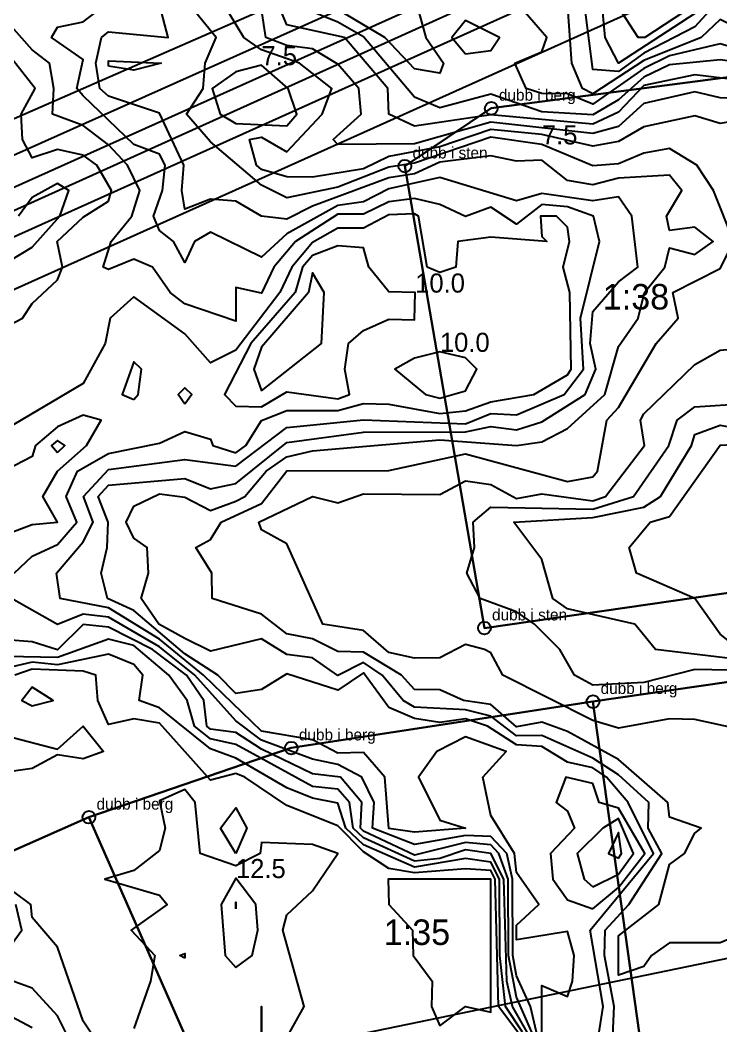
# Model space of a CAD drawing. Header units: metres. Extents: x 304729 to 308942, y 6403920 to 6405836.
# Drawn here: x 305387.1 to 305442, y 6404414.5 to 6404493.4 of the extents above; entities that cross this region are included whole.
import ezdxf

# ---------------------------------------------------------------- set-up
doc = ezdxf.new("R2010")
doc.units = ezdxf.units.M
for name, color, linetype in [('GRANSPUNKTER', 1, 'Continuous'), ('HOJDKURVOR_GRUND', 4, 'Continuous'), ('HOJDKURVOR_STOD', 6, 'Continuous'), ('HOJDKURVOR_TEXT', 2, 'Continuous'), ('TOMTBETECKNINGAR', 3, 'Continuous'), ('TOMTER_1945', 1, 'Continuous')]:
    doc.layers.add(name, color=color, linetype=linetype)

msp = doc.modelspace()

# ---------------------------------------------------------------- linework, layer by layer
at = {"layer": 'GRANSPUNKTER'}
for centre in [(305424.03, 6404486.45, 5.96), (305417.25, 6404481.92, 7.61), (305423.49, 6404445.69, 6.74), (305432.01, 6404439.92, 6.62), (305408.34, 6404436.28, 9.57), (305392.46, 6404430.85, 11.72)]:
    msp.add_circle(centre, 0.5, dxfattribs=at)
at = {"layer": 'HOJDKURVOR_GRUND'}
for points in [[(305150, 6404377.12, 0.5), (305604.11, 6404580, 0.5)], [(305150, 6404374.18, 1), (305608.92, 6404580, 1)], [(305150, 6404371.71, 1.5), (305611.57, 6404580, 1.5)], [(305150, 6404370.1, 2), (305617.14, 6404580, 2)], [(305444, 6404490, 5.5), (305442, 6404490.25, 5.5), (305438, 6404489.87, 5.5), (305436, 6404488.9, 5.5), (305434, 6404487.11, 5.5), (305432, 6404485.94, 5.5), (305428, 6404486.17, 5.5), (305424, 6404487.56, 5.5), (305420, 6404486.48, 5.5), (305418, 6404487.33, 5.5), (305414, 6404492.05, 5.5), (305412, 6404493.22, 5.5), (305408, 6404494.83, 5.5)], [(305442, 6404495.04, 4), (305440, 6404492.84, 4), (305436, 6404490.79, 4), (305434, 6404489.34, 4), (305432, 6404489.49, 4), (305431.42, 6404494, 4)], [(305439.11, 6404494, 3), (305436.09, 6404492, 3), (305435.56, 6404492, 3), (305434, 6404494.38, 3)], [(305432.18, 6404412, 8.5), (305432.81, 6404416, 8.5), (305431.78, 6404422, 8.5), (305436.75, 6404428, 8.5), (305434.77, 6404432, 8.5), (305433.06, 6404434, 8.5), (305432, 6404434.72, 8.5), (305430, 6404435.16, 8.5), (305428, 6404436.41, 8.5), (305426, 6404436.54, 8.5), (305423.74, 6404438, 8.5), (305422, 6404438.56, 8.5), (305420, 6404438.29, 8.5), (305418, 6404438.6, 8.5), (305416, 6404439.47, 8.5), (305414, 6404442.18, 8.5), (305412, 6404440.81, 8.5), (305408, 6404442.09, 8.5), (305406, 6404440.88, 8.5), (305404, 6404440.55, 8.5), (305402.59, 6404442, 8.5), (305400, 6404443.67, 8.5), (305396, 6404447.08, 8.5), (305393.92, 6404448, 8.5), (305393.43, 6404450, 8.5), (305393.9, 6404452, 8.5), (305393.98, 6404454, 8.5), (305393.18, 6404456, 8.5), (305394, 6404456.89, 8.5), (305400, 6404457.42, 8.5), (305402, 6404456.61, 8.5), (305404, 6404457.03, 8.5), (305408, 6404460.24, 8.5), (305414, 6404461.05, 8.5), (305422, 6404461.08, 8.5), (305424, 6404461.51, 8.5), (305426, 6404461.23, 8.5), (305428, 6404461.87, 8.5), (305431.4, 6404464, 8.5), (305432.24, 6404466, 8.5), (305431.78, 6404468, 8.5), (305432, 6404470.53, 8.5), (305434, 6404472.84, 8.5), (305435.52, 6404474, 8.5), (305435.06, 6404478, 8.5), (305434, 6404479.52, 8.5), (305432, 6404479.19, 8.5), (305428, 6404479.78, 8.5), (305426, 6404479.19, 8.5), (305420, 6404481.02, 8.5), (305416, 6404480.14, 8.5), (305414, 6404479.12, 8.5), (305412, 6404478.83, 8.5), (305408, 6404476.61, 8.5), (305406, 6404474.77, 8.5), (305402, 6404476.73, 8.5), (305400.75, 6404476, 8.5), (305400, 6404474.36, 8.5), (305399.1, 6404476, 8.5), (305398, 6404476.88, 8.5), (305397.53, 6404478, 8.5), (305398.24, 6404480, 8.5), (305398.44, 6404482, 8.5), (305398, 6404482.86, 8.5), (305396, 6404483.62, 8.5), (305392, 6404487.43, 8.5), (305391.51, 6404488, 8.5), (305392, 6404490.29, 8.5), (305389.53, 6404492, 8.5), (305390, 6404492.82, 8.5), (305392, 6404493.23, 8.5), (305393, 6404494, 8.5)], [(305433.48, 6404412, 8), (305433.66, 6404416, 8), (305432.91, 6404420, 8), (305432.97, 6404422, 8), (305434.81, 6404424, 8), (305437.42, 6404428, 8), (305436.35, 6404430, 8), (305436.39, 6404432, 8), (305434, 6404434.19, 8), (305432, 6404435.49, 8), (305428, 6404437.26, 8), (305426, 6404437.24, 8), (305424, 6404438.79, 8), (305422, 6404439.27, 8), (305418, 6404439.49, 8), (305417.12, 6404440, 8), (305415.47, 6404442, 8), (305414, 6404442.99, 8), (305412, 6404441.98, 8), (305410, 6404443.35, 8), (305408, 6404443.61, 8), (305406, 6404444.84, 8), (305402, 6404443.88, 8), (305400, 6404444.86, 8), (305397.96, 6404446, 8), (305396.56, 6404448, 8), (305397.15, 6404450, 8), (305397.04, 6404452, 8), (305396, 6404452.74, 8), (305395.38, 6404454, 8), (305396, 6404455.26, 8), (305398, 6404456.23, 8), (305400, 6404455.96, 8), (305402, 6404454.9, 8), (305404, 6404455.64, 8), (305404.7, 6404456, 8), (305406.38, 6404458, 8), (305408, 6404459.12, 8), (305410, 6404459.59, 8), (305420, 6404460.44, 8), (305426, 6404460.02, 8), (305428, 6404460.29, 8), (305430, 6404461.35, 8), (305432.94, 6404464, 8), (305434, 6404467.76, 8), (305435.55, 6404470, 8), (305436.04, 6404472, 8), (305437.65, 6404474, 8), (305438, 6404475.5, 8), (305440, 6404475, 8), (305441.45, 6404476, 8), (305440, 6404477.14, 8), (305438, 6404476.86, 8), (305437.78, 6404478, 8), (305438.98, 6404480, 8), (305438, 6404481.22, 8), (305434, 6404480.97, 8), (305432, 6404480.45, 8), (305430, 6404480.8, 8), (305428, 6404482.38, 8), (305426, 6404482.32, 8), (305424, 6404482.72, 8), (305420, 6404482.23, 8), (305418, 6404481.32, 8), (305416, 6404480.99, 8), (305410, 6404478.79, 8), (305408, 6404477.75, 8), (305406, 6404478, 8), (305404, 6404479.17, 8), (305402, 6404479.33, 8), (305400, 6404478.55, 8), (305399.76, 6404480, 8), (305399.91, 6404482, 8), (305398, 6404486.07, 8), (305394, 6404487.4, 8), (305393.32, 6404488, 8), (305393, 6404490, 8), (305393.44, 6404492, 8), (305394, 6404492.44, 8), (305398.67, 6404492, 8), (305398.17, 6404494, 8)], [(305444, 6404485.6, 7), (305442, 6404485.27, 7), (305440, 6404485.86, 7), (305436, 6404485, 7), (305434, 6404483.86, 7), (305432, 6404483.48, 7), (305428, 6404484.39, 7), (305424, 6404484.78, 7), (305420, 6404483.43, 7), (305416, 6404482.68, 7), (305414, 6404481.7, 7), (305410, 6404481.04, 7), (305408, 6404481.08, 7), (305406, 6404481.65, 7), (305405.61, 6404482, 7), (305405.05, 6404484, 7), (305406, 6404484.18, 7), (305408, 6404483.05, 7), (305410.77, 6404486, 7), (305411.51, 6404488, 7), (305408.98, 6404490, 7), (305406, 6404491.04, 7), (305404.61, 6404492, 7), (305403.41, 6404494, 7)], [(305446, 6404487.1, 6.5), (305442, 6404487.27, 6.5), (305440, 6404487.75, 6.5), (305436, 6404486.82, 6.5), (305434, 6404485.03, 6.5), (305432, 6404484.48, 6.5), (305424, 6404485.36, 6.5), (305418, 6404483.66, 6.5), (305412, 6404483.62, 6.5), (305411.63, 6404484, 6.5), (305413.83, 6404486, 6.5), (305413.64, 6404488, 6.5), (305412, 6404489.91, 6.5), (305410, 6404491.13, 6.5), (305408, 6404491.39, 6.5), (305406.34, 6404492, 6.5), (305406, 6404494.22, 6.5)], [(305446, 6404488.34, 6), (305440, 6404489.09, 6), (305436, 6404488.23, 6), (305434, 6404486.14, 6), (305432, 6404485.21, 6), (305424, 6404485.95, 6), (305418, 6404485.06, 6), (305416, 6404486, 6), (305415.91, 6404488, 6), (305412.52, 6404492, 6), (305408, 6404493, 6), (305407.56, 6404494, 6)], [(305459.45, 6404494, 4.5), (305459.7, 6404492, 4.5), (305458, 6404490.87, 4.5), (305456, 6404491.05, 4.5), (305454, 6404489.37, 4.5), (305452, 6404490.39, 4.5), (305450, 6404489.38, 4.5), (305448.73, 6404490, 4.5), (305446, 6404492.41, 4.5), (305444, 6404492.41, 4.5), (305442, 6404493.43, 4.5), (305440.5, 6404492, 4.5), (305436, 6404490.21, 4.5), (305432, 6404487.6, 4.5), (305431.19, 6404488, 4.5), (305430.34, 6404490, 4.5), (305430.05, 6404494, 4.5)], [(305440, 6404493.89, 3.5), (305434, 6404489.99, 3.5), (305432.96, 6404492, 3.5), (305432.77, 6404494, 3.5)], [(305428, 6404413.55, 9), (305428, 6404417.67, 9), (305430, 6404416.8, 9), (305430.41, 6404418, 9), (305430.53, 6404420, 9), (305430, 6404421.89, 9), (305426, 6404421.23, 9), (305426, 6404422.38, 9), (305427.75, 6404424, 9), (305426, 6404426.53, 9), (305425.86, 6404428, 9), (305424, 6404431, 9), (305423.36, 6404434, 9), (305425.2, 6404436, 9), (305422, 6404437.17, 9), (305419.75, 6404436, 9), (305418.31, 6404434, 9), (305420, 6404430.62, 9), (305422, 6404430, 9), (305418, 6404429.69, 9), (305416, 6404429.96, 9), (305415.67, 6404434, 9), (305414, 6404435.92, 9), (305412, 6404435.88, 9), (305410, 6404436.92, 9), (305406, 6404437.61, 9), (305401.46, 6404442, 9), (305398, 6404444.81, 9), (305394, 6404447.27, 9), (305390.21, 6404448, 9), (305389.93, 6404450, 9), (305392, 6404452.45, 9), (305392.8, 6404454, 9), (305392.05, 6404456, 9), (305394, 6404458.13, 9), (305400, 6404458.92, 9), (305404, 6404458.38, 9), (305408, 6404461.43, 9), (305414, 6404462.03, 9), (305422, 6404461.71, 9), (305424, 6404462.53, 9), (305426, 6404462.42, 9), (305429.75, 6404464, 9), (305431.26, 6404466, 9), (305431.04, 6404470, 9), (305432.52, 6404476, 9), (305432.06, 6404478, 9), (305430, 6404478.73, 9), (305428, 6404478.92, 9), (305426, 6404477.37, 9), (305424, 6404478.71, 9), (305422, 6404477.96, 9), (305420, 6404478.91, 9), (305418, 6404479.39, 9), (305416, 6404479.13, 9), (305414, 6404478.15, 9), (305412, 6404478.16, 9), (305408.67, 6404476, 9), (305406.96, 6404474, 9), (305406, 6404471.96, 9), (305404, 6404472.4, 9), (305404, 6404469.75, 9), (305400, 6404471.12, 9), (305398.84, 6404472, 9), (305397.46, 6404474, 9), (305396, 6404474.61, 9), (305394, 6404473.81, 9), (305393.57, 6404474, 9), (305394.21, 6404476, 9), (305395.83, 6404478, 9), (305396.47, 6404480, 9), (305395.49, 6404482, 9), (305394, 6404483.59, 9), (305392, 6404485.11, 9), (305389.61, 6404486, 9), (305389.71, 6404488, 9), (305389.38, 6404490, 9), (305388, 6404491.04, 9), (305386, 6404493.32, 9)], [(305422, 6404490.72, 5.5), (305424, 6404491, 5.5), (305424.67, 6404492, 5.5), (305422, 6404493.35, 5.5), (305420.94, 6404492, 5.5), (305422, 6404490.72, 5.5)], [(305383.44, 6404468, 9.5), (305387.25, 6404470, 9.5), (305388, 6404471.14, 9.5), (305390, 6404473, 9.5), (305390.4, 6404474, 9.5), (305389.96, 6404476, 9.5), (305392, 6404477.91, 9.5), (305394, 6404479.17, 9.5), (305394.24, 6404480, 9.5), (305393.09, 6404482, 9.5), (305392, 6404482.77, 9.5), (305390, 6404483.21, 9.5), (305388, 6404482.56, 9.5), (305387.24, 6404484, 9.5), (305387.14, 6404486, 9.5), (305388.24, 6404488, 9.5), (305385.07, 6404492, 9.5)], [(305386.59, 6404450, 9.5), (305388, 6404451.33, 9.5), (305390, 6404452.25, 9.5), (305391.52, 6404454, 9.5), (305390.67, 6404456, 9.5), (305391.56, 6404458, 9.5), (305394, 6404459.39, 9.5), (305398, 6404460.19, 9.5), (305400, 6404461.11, 9.5), (305402, 6404460.5, 9.5), (305402.19, 6404460, 9.5), (305404, 6404459.42, 9.5), (305404.78, 6404460, 9.5), (305406, 6404461.96, 9.5), (305408, 6404462.76, 9.5), (305412, 6404462.75, 9.5), (305414, 6404463.29, 9.5), (305416, 6404463.26, 9.5), (305420, 6404462.52, 9.5), (305422, 6404462.72, 9.5), (305424, 6404463.42, 9.5), (305427.38, 6404464, 9.5), (305430, 6404465.56, 9.5), (305430.3, 6404466, 9.5), (305430.2, 6404472, 9.5), (305429.68, 6404474, 9.5), (305430.17, 6404476, 9.5), (305430, 6404477.14, 9.5), (305429.14, 6404478, 9.5), (305427.9, 6404478, 9.5), (305428, 6404476.4, 9.5), (305428.4, 6404476, 9.5), (305424, 6404476.36, 9.5), (305421.41, 6404476, 9.5), (305421.25, 6404474, 9.5), (305420, 6404473.58, 9.5), (305419, 6404474, 9.5), (305418.33, 6404478, 9.5), (305418, 6404478.17, 9.5), (305416, 6404478.1, 9.5), (305414, 6404477.06, 9.5), (305412, 6404477.04, 9.5), (305410, 6404475.92, 9.5), (305408.39, 6404474, 9.5), (305407.44, 6404472, 9.5), (305404, 6404467.49, 9.5), (305402, 6404466.48, 9.5), (305400, 6404468.77, 9.5), (305396, 6404471.68, 9.5), (305394.12, 6404470, 9.5), (305393.75, 6404468, 9.5), (305392, 6404464.87, 9.5), (305386, 6404461.32, 9.5)], [(305406, 6404464.29, 10.5), (305410.71, 6404468, 10.5), (305410.93, 6404472, 10.5), (305410, 6404473.56, 10.5), (305409.7, 6404472, 10.5), (305406, 6404467.71, 10.5), (305405.4, 6404466, 10.5), (305406, 6404464.29, 10.5)], [(305150, 6404359.43, 3), (305680, 6404468.78, 3)], [(305446, 6404437.2, 7), (305440, 6404438.52, 7), (305438, 6404438.56, 7), (305434, 6404437.85, 7), (305432, 6404438.45, 7), (305424.93, 6404442, 7), (305424, 6404443.75, 7), (305423.5, 6404444, 7), (305422, 6404444.4, 7), (305420, 6404443.36, 7), (305418, 6404443.33, 7), (305416, 6404443.77, 7), (305414, 6404445.49, 7), (305410.82, 6404446, 7), (305408, 6404452.29, 7), (305406, 6404453.4, 7), (305405.8, 6404454, 7), (305410, 6404456, 7), (305412, 6404455.5, 7), (305414, 6404456.23, 7), (305420, 6404456.16, 7), (305422, 6404457.25, 7), (305424, 6404456.96, 7), (305426, 6404455.85, 7), (305428, 6404456.22, 7), (305432, 6404455.67, 7), (305432.98, 6404456, 7), (305436.04, 6404460, 7), (305435.75, 6404462, 7), (305436, 6404462.5, 7), (305440, 6404466.35, 7), (305442, 6404467.48, 7), (305444, 6404467.66, 7)], [(305400, 6404463.26, 9.5), (305399.46, 6404464, 9.5), (305400, 6404464.54, 9.5), (305400.54, 6404464, 9.5), (305400, 6404463.26, 9.5)], [(305444, 6404442.35, 6.5), (305440, 6404442.43, 6.5), (305436, 6404441.41, 6.5), (305432, 6404441.2, 6.5), (305430.55, 6404442, 6.5), (305429.4, 6404444, 6.5), (305427.43, 6404446, 6.5), (305426, 6404446.97, 6.5), (305423.16, 6404448, 6.5), (305422.11, 6404450, 6.5), (305422.71, 6404452, 6.5), (305422.62, 6404454, 6.5), (305424, 6404455.18, 6.5), (305432, 6404455.01, 6.5), (305435.2, 6404456, 6.5), (305437.96, 6404460, 6.5), (305438.61, 6404462, 6.5), (305440, 6404463.05, 6.5), (305444, 6404463.3, 6.5)], [(305448, 6404442.68, 6), (305436.92, 6404444, 6), (305435.29, 6404446, 6), (305430, 6404447.21, 6), (305428.87, 6404448, 6), (305428, 6404451.07, 6), (305425.79, 6404454, 6), (305432, 6404454.36, 6), (305436, 6404455.16, 6), (305437.31, 6404456, 6), (305439.75, 6404460, 6), (305440, 6404460.88, 6), (305442, 6404461.59, 6), (305446, 6404460.88, 6)], [(305390, 6404459.45, 10.5), (305390.58, 6404460, 10.5), (305390, 6404460.41, 10.5), (305389.52, 6404460, 10.5), (305390, 6404459.45, 10.5)], [(305443.5, 6404444, 5.5), (305442, 6404445.2, 5.5), (305440, 6404448, 5.5), (305435.43, 6404450, 5.5), (305434.86, 6404452, 5.5), (305436.5, 6404454, 5.5), (305438, 6404454.44, 5.5), (305442, 6404460.03, 5.5), (305444, 6404460.15, 5.5)], [(305427.59, 6404414, 9.5), (305427.1, 6404416, 9.5), (305426, 6404418.42, 9.5), (305425.72, 6404420, 9.5), (305425.69, 6404426, 9.5), (305425.24, 6404428, 9.5), (305424, 6404429.35, 9.5), (305422, 6404429.43, 9.5), (305418, 6404428.72, 9.5), (305414.7, 6404430, 9.5), (305414.83, 6404432, 9.5), (305413.87, 6404434, 9.5), (305412, 6404434.99, 9.5), (305410, 6404435.4, 9.5), (305406, 6404436.9, 9.5), (305404, 6404438.42, 9.5), (305400.78, 6404442, 9.5), (305398, 6404444.22, 9.5), (305394, 6404446.55, 9.5), (305392, 6404446.78, 9.5), (305390, 6404445.96, 9.5), (305386.4, 6404448, 9.5)], [(305426.85, 6404414, 10.5), (305425.7, 6404416, 10.5), (305425.26, 6404418, 10.5), (305425.01, 6404426, 10.5), (305424, 6404428, 10.5), (305422, 6404428.3, 10.5), (305420, 6404427.61, 10.5), (305418, 6404427.42, 10.5), (305414, 6404429.23, 10.5), (305413.19, 6404430, 10.5), (305412.92, 6404432, 10.5), (305412, 6404433.05, 10.5), (305410, 6404433.27, 10.5), (305404, 6404436.55, 10.5), (305402, 6404436.99, 10.5), (305400.74, 6404438, 10.5), (305400.16, 6404440, 10.5), (305398.73, 6404442, 10.5), (305396, 6404444.33, 10.5), (305394, 6404444.82, 10.5), (305390, 6404443.39, 10.5), (305386, 6404443.47, 10.5)], [(305426.48, 6404414, 11), (305425.14, 6404416, 11), (305424.7, 6404420, 11), (305424.68, 6404426, 11), (305424, 6404427.33, 11), (305422, 6404427.62, 11), (305418, 6404426.95, 11), (305414, 6404428.68, 11), (305412.62, 6404430, 11), (305412, 6404431.96, 11), (305410, 6404432.34, 11), (305408, 6404433.16, 11), (305404, 6404435.49, 11), (305402, 6404436.22, 11), (305398, 6404439.43, 11), (305396.4, 6404440, 11), (305396.7, 6404442, 11), (305396, 6404442.82, 11), (305394, 6404443.64, 11), (305390, 6404442.8, 11), (305388, 6404443.02, 11), (305386, 6404442.55, 11)], [(305426.11, 6404414, 11.5), (305424.59, 6404416, 11.5), (305424.34, 6404426, 11.5), (305424, 6404426.67, 11.5), (305422, 6404426.82, 11.5), (305418, 6404426.49, 11.5), (305416, 6404426.84, 11.5), (305414, 6404428.14, 11.5), (305412, 6404430.18, 11.5), (305408, 6404431.78, 11.5), (305404.69, 6404434, 11.5), (305404, 6404434.29, 11.5), (305402, 6404433.76, 11.5), (305398, 6404438.24, 11.5), (305396, 6404438.58, 11.5), (305394, 6404438.12, 11.5), (305393.16, 6404440, 11.5), (305393, 6404442, 11.5), (305392, 6404442.32, 11.5), (305388, 6404442.46, 11.5), (305386.66, 6404442, 11.5)], [(305388, 6404439.58, 12), (305389.67, 6404440, 12), (305388, 6404441.05, 12), (305387.2, 6404440, 12), (305388, 6404439.58, 12)], [(305386, 6404437.23, 11.5), (305390, 6404436.18, 11.5), (305392, 6404438, 11.5), (305393.6, 6404436, 11.5), (305392, 6404435.43, 11.5), (305390, 6404435.75, 11.5), (305388, 6404434.67, 11.5), (305386, 6404434.4, 11.5)], [(305432, 6404423.67, 9), (305434, 6404425.34, 9), (305436.09, 6404428, 9), (305434, 6404431.56, 9), (305432.5, 6404432, 9), (305432, 6404433.5, 9), (305429.88, 6404434, 9), (305429.11, 6404432, 9), (305430, 6404431.33, 9), (305430.57, 6404430, 9), (305428.67, 6404428, 9), (305428.87, 6404426, 9), (305430, 6404424.38, 9), (305432, 6404423.67, 9)], [(305408.23, 6404414, 12), (305409.36, 6404416, 12), (305407.67, 6404422, 12), (305408, 6404423.2, 12), (305410, 6404425.08, 12), (305412, 6404428, 12), (305410, 6404428.71, 12), (305406, 6404428.86, 12), (305405.89, 6404428, 12), (305404, 6404427.04, 12), (305401.2, 6404428, 12), (305400.81, 6404432, 12), (305400, 6404433.04, 12), (305398, 6404432.14, 12), (305398.45, 6404430, 12), (305398, 6404428.25, 12), (305396, 6404426.67, 12), (305393.71, 6404426, 12), (305398, 6404424.75, 12), (305398.6, 6404424, 12), (305395.78, 6404422, 12), (305397.64, 6404420, 12), (305397.29, 6404418, 12), (305396, 6404414.29, 12)], [(305404, 6404428, 11.5), (305402.79, 6404430, 11.5), (305404, 6404431.58, 11.5), (305404.85, 6404430, 11.5), (305404, 6404428, 11.5)], [(305432, 6404425.39, 9.5), (305434, 6404426.38, 9.5), (305435.2, 6404428, 9.5), (305434, 6404430.76, 9.5), (305432.78, 6404430, 9.5), (305430.78, 6404428, 9.5), (305431.32, 6404426, 9.5), (305432, 6404425.39, 9.5)], [(305394, 6404411.88, 12), (305392, 6404414.86, 12), (305390, 6404420.67, 12), (305388, 6404423, 12), (305387.91, 6404424, 12), (305385.21, 6404426, 12)], [(305420, 6404414.5, 12), (305422, 6404416, 12), (305424, 6404415.57, 12), (305424, 6404426, 12), (305415.94, 6404426, 12), (305416, 6404424, 12), (305417.84, 6404422, 12), (305417.89, 6404420, 12), (305419.38, 6404418, 12), (305419.33, 6404416, 12), (305420, 6404414.5, 12)], [(305404, 6404423.68, 13), (305404, 6404424.2, 13), (305404, 6404423.68, 13)], [(305400, 6404419.8, 12), (305399.6, 6404420, 12), (305400, 6404420.18, 12), (305400, 6404419.8, 12)], [(305388, 6404414.34, 13), (305386, 6404415.41, 13)]]:
    msp.add_polyline3d(points, dxfattribs=at)
at = {"layer": 'HOJDKURVOR_STOD'}
for points in [[(305150, 6404382.17, 0), (305602.25, 6404580, 0)], [(305150, 6404366, 2.5), (305626.41, 6404580, 2.5)], [(305446, 6404490.36, 5), (305442, 6404491.5, 5), (305438, 6404490.58, 5), (305436, 6404489.57, 5), (305432, 6404486.77, 5), (305430, 6404487.59, 5), (305428, 6404487.62, 5), (305426.76, 6404488, 5), (305425.87, 6404490, 5), (305428, 6404490.88, 5), (305428.39, 6404492, 5), (305426, 6404494.74, 5)], [(305444, 6404421.83, 7.5), (305442, 6404421, 7.5), (305438, 6404421, 7.5), (305436.6, 6404420, 7.5), (305436, 6404419.14, 7.5), (305434, 6404418.46, 7.5), (305434, 6404421.54, 7.5), (305437.17, 6404424, 7.5), (305438, 6404427.14, 7.5), (305439.2, 6404428, 7.5), (305440, 6404429.6, 7.5), (305440.5, 6404430, 7.5), (305438, 6404430.86, 7.5), (305437.88, 6404432, 7.5), (305434, 6404435.38, 7.5), (305430, 6404437.58, 7.5), (305428, 6404438.31, 7.5), (305426, 6404437.94, 7.5), (305424, 6404439.69, 7.5), (305421.85, 6404440, 7.5), (305420, 6404440.84, 7.5), (305418, 6404440.86, 7.5), (305417, 6404442, 7.5), (305414, 6404443.8, 7.5), (305412, 6404443.85, 7.5), (305410, 6404444.85, 7.5), (305408, 6404445.23, 7.5), (305406, 6404446.77, 7.5), (305402.12, 6404448, 7.5), (305402.11, 6404450, 7.5), (305400.86, 6404452, 7.5), (305402, 6404452.64, 7.5), (305402.85, 6404454, 7.5), (305406, 6404455.45, 7.5), (305408, 6404458.02, 7.5), (305416, 6404458.04, 7.5), (305422, 6404459.36, 7.5), (305430, 6404457.19, 7.5), (305432, 6404457.56, 7.5), (305432.36, 6404458, 7.5), (305433.09, 6404462, 7.5), (305434, 6404463, 7.5), (305436.97, 6404468, 7.5), (305438.69, 6404470, 7.5), (305438.27, 6404472, 7.5), (305442, 6404473.89, 7.5), (305443.05, 6404476, 7.5), (305441.46, 6404480, 7.5), (305440.15, 6404482, 7.5), (305438, 6404483.29, 7.5), (305436, 6404482.93, 7.5), (305434, 6404482.11, 7.5), (305432, 6404481.94, 7.5), (305428, 6404483.62, 7.5), (305424, 6404484.19, 7.5), (305418, 6404482.16, 7.5), (305416, 6404481.85, 7.5), (305412, 6404480.28, 7.5), (305408, 6404479.42, 7.5), (305406, 6404480.42, 7.5), (305402, 6404483.83, 7.5), (305400.12, 6404486, 7.5), (305401.43, 6404488, 7.5), (305401.58, 6404490, 7.5), (305402.45, 6404492, 7.5), (305400.83, 6404494, 7.5)], [(305418.35, 6404494, 5), (305418.9, 6404492, 5), (305420.29, 6404490, 5), (305420, 6404489.2, 5), (305418, 6404489.54, 5), (305415.68, 6404492, 5), (305412.33, 6404494, 5)], [(305394, 6404489.77, 7.5), (305394, 6404490.18, 7.5), (305398.12, 6404490, 7.5), (305396, 6404489.45, 7.5), (305394, 6404489.77, 7.5)], [(305404, 6404485.25, 7.5), (305408, 6404485.09, 7.5), (305408.77, 6404486, 7.5), (305408.09, 6404488, 7.5), (305406, 6404489.83, 7.5), (305404, 6404489.32, 7.5), (305402.12, 6404488, 7.5), (305402.77, 6404486, 7.5), (305404, 6404485.25, 7.5)], [(305385.4, 6404474, 10), (305388, 6404475.55, 10), (305390.19, 6404478, 10), (305390.9, 6404480, 10), (305390, 6404480.55, 10), (305388, 6404479.45, 10), (305386.93, 6404478, 10)], [(305404, 6404463.09, 10), (305406, 6404463.03, 10), (305408, 6404464.23, 10), (305412, 6404463.67, 10), (305412.9, 6404464, 10), (305412.53, 6404466, 10), (305412.84, 6404468, 10), (305414, 6404469.04, 10), (305416, 6404469.92, 10), (305418, 6404469.86, 10), (305418.06, 6404472, 10), (305416, 6404472.06, 10), (305414.43, 6404474, 10), (305414, 6404475.5, 10), (305412, 6404475.67, 10), (305410, 6404474.92, 10), (305409.23, 6404474, 10), (305408.64, 6404472, 10), (305405.17, 6404468, 10), (305403.11, 6404464, 10), (305404, 6404463.09, 10)], [(305420, 6404463.71, 10), (305422, 6404464.29, 10), (305422.89, 6404466, 10), (305422, 6404466.89, 10), (305420, 6404467.35, 10), (305418, 6404466.87, 10), (305416.46, 6404466, 10), (305418.86, 6404464, 10), (305420, 6404463.71, 10)], [(305396, 6404463.61, 10), (305396.32, 6404464, 10), (305396.58, 6404466, 10), (305396, 6404466.56, 10), (305395.08, 6404464, 10), (305396, 6404463.61, 10)], [(305386, 6404453.05, 10), (305388, 6404453.81, 10), (305390, 6404454, 10), (305388.84, 6404456, 10), (305390, 6404458, 10), (305392.27, 6404460, 10), (305393.43, 6404462, 10), (305392, 6404462.4, 10), (305390, 6404461.48, 10), (305388.28, 6404460, 10), (305388, 6404459.15, 10), (305386, 6404458.11, 10)], [(305427.22, 6404414, 10), (305426, 6404416.74, 10), (305425.38, 6404420, 10), (305425.35, 6404426, 10), (305424.62, 6404428, 10), (305424, 6404428.68, 10), (305422, 6404428.86, 10), (305418, 6404427.88, 10), (305414, 6404429.77, 10), (305413.76, 6404430, 10), (305413.87, 6404432, 10), (305412.2, 6404434, 10), (305410, 6404434.25, 10), (305406, 6404436.19, 10), (305404, 6404437.5, 10), (305402, 6404437.77, 10), (305401.71, 6404438, 10), (305401.49, 6404440, 10), (305400.11, 6404442, 10), (305397.44, 6404444, 10), (305394, 6404445.77, 10), (305392, 6404445.96, 10), (305390, 6404443.99, 10), (305388, 6404444.62, 10), (305386, 6404444.76, 10)], [(305434, 6404427.65, 10), (305434.26, 6404428, 10), (305434, 6404429.65, 10), (305433.22, 6404428, 10), (305434, 6404427.65, 10)], [(305404, 6404419.06, 12.5), (305405.28, 6404420, 12.5), (305405.71, 6404422, 12.5), (305405.57, 6404424, 12.5), (305404, 6404426.08, 12.5), (305402.85, 6404424, 12.5), (305403.15, 6404420, 12.5), (305404, 6404419.06, 12.5)], [(305385.75, 6404420, 12.5), (305387.21, 6404422, 12.5), (305386.74, 6404424, 12.5)], [(305392.65, 6404410, 12.5), (305390, 6404415.29, 12.5), (305388, 6404417.45, 12.5), (305386, 6404418.17, 12.5)], [(305406, 6404413.95, 12.5), (305406, 6404416, 12.5), (305406, 6404413.95, 12.5)]]:
    msp.add_polyline3d(points, dxfattribs=at)
at = {"layer": 'TOMTER_1945'}
for points in [[(305452.914, 6404449.944), (305423.494, 6404445.691), (305417.254, 6404481.923), (305424.03, 6404486.452), (305446.213, 6404489.359), (305480.363, 6404493.89), (305499.561, 6404496.407), (305532.891, 6404461.704), (305487.415, 6404455.015), (305452.914, 6404449.944)], [(305452.914, 6404449.944), (305446.213, 6404489.359), (305424.03, 6404486.452), (305417.254, 6404481.923), (305423.494, 6404445.691), (305452.914, 6404449.944)], [(305437.468, 6404400.91), (305471.916, 6404405.777), (305465.817, 6404444.809), (305432.006, 6404439.923), (305437.468, 6404400.91)], [(305407.718, 6404396.208), (305437.468, 6404400.91), (305432.006, 6404439.923), (305408.338, 6404436.284), (305392.459, 6404430.853), (305407.718, 6404396.208)], [(305376.365, 6404379.622), (305407.718, 6404396.208), (305392.459, 6404430.853), (305380.455, 6404425.542), (305358.53, 6404414.306), (305376.365, 6404379.622)]]:
    msp.add_lwpolyline(points, close=True, dxfattribs=at)
msp.add_lwpolyline([(305380.455, 6404425.542), (305392.459, 6404430.853), (305408.338, 6404436.284), (305432.006, 6404439.923), (305465.817, 6404444.809), (305515.115, 6404450.693), (305521.327, 6404450.269), (305528.66, 6404449.04), (305543.009, 6404445.072), (305576.753, 6404433.536), (305588.71, 6404429.447), (305614.154, 6404417.664), (305606.121, 6404399.02), (305592.13, 6404390.591), (305578.331, 6404390.935), (305564.592, 6404395.035), (305515.43, 6404409.705), (305505.059, 6404409.487), (305471.916, 6404405.777), (305437.468, 6404400.91), (305407.718, 6404396.208), (305376.365, 6404379.622)], dxfattribs=at)

# ---------------------------------------------------------------- texts
at = {"layer": 'GRANSPUNKTER'}
for s, p in [('dubb i berg', (305424.63, 6404487.05, 5.96)), ('dubb i sten', (305417.85, 6404482.52, 7.61)), ('dubb i sten', (305424.09, 6404446.29, 6.74)), ('dubb i berg', (305432.61, 6404440.52, 6.62)), ('dubb i berg', (305408.94, 6404436.88, 9.57)), ('dubb i berg', (305393.06, 6404431.45, 11.72))]:
    msp.add_text(s, height=0.9, dxfattribs=at).set_placement(p)
at = {"layer": 'HOJDKURVOR_TEXT'}
for s, p in [('7.5', (305406, 6404489.83, 7.5)), ('7.5', (305428, 6404483.62, 7.5)), ('10.0', (305418.06, 6404472, 10)), ('10.0', (305420, 6404467.35, 10)), ('12.5', (305404, 6404426.08, 12.5))]:
    msp.add_text(s, height=1.5, dxfattribs=at).set_placement(p)
at = {"layer": 'TOMTBETECKNINGAR'}
for s, p in [('1:38', (305432.781, 6404470.674)), ('1:35', (305415.598, 6404420.836))]:
    msp.add_text(s, height=2, dxfattribs=at).set_placement(p)

doc.saveas('drawing.dxf')
